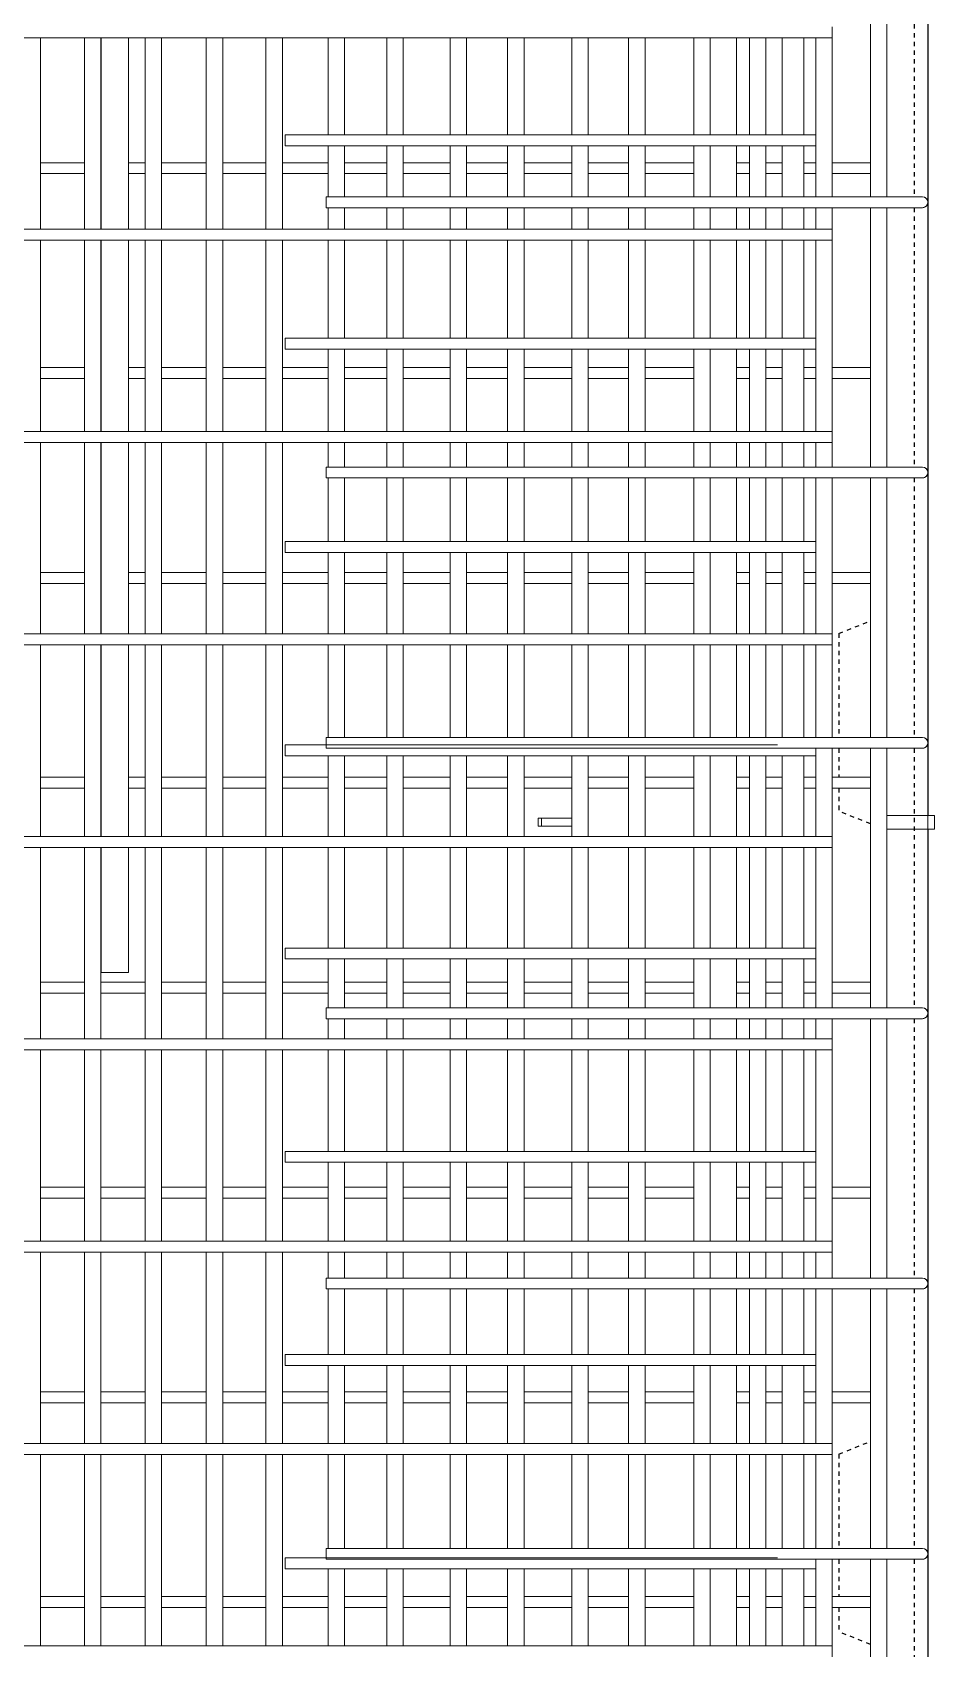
# Model space of a CAD drawing. Header units: millimetres. Extents: x -22025 to -1429, y -2879 to 29261.
# Drawn here: x -19590 to -18930, y 1601 to 2783 of the extents above; entities that cross this region are included whole.
import ezdxf

# ---------------------------------------------------------------- set-up
doc = ezdxf.new("R2010")
doc.units = ezdxf.units.MM
doc.linetypes.add('Dash', pattern=[6.36, 3.18, -3.18])
for name, color, linetype, lineweight in [('A-GENM', 13, 'Continuous', 18), ('A-WALL', 113, 'Continuous', 25), ('A-WALL-HDLN', 110, 'Dash', 25), ('S-RBAR', 171, 'Continuous', 18)]:
    doc.layers.add(name, color=color, linetype=linetype, lineweight=lineweight)

# ---------------------------------------------------------------- blocks, each defined once
blk = doc.blocks.new('RR spread anchor face based - RR-SA-1_4-160-2134593-Elevation Front Copy 1')
at = {"layer": 'A-GENM'}
for p, q in [((-19219.6, -447), (-19217.1, -447)), ((-19219.6, -453), (-19219.6, -447)), ((-19217.1, -447), (-19194.9, -447)), ((-19217.1, -453), (-19217.1, -447)), ((-19217.1, -453), (-19219.6, -453)), ((-19194.9, -453), (-19217.1, -453))]:
    blk.add_line(p, q, dxfattribs=at)
blk = doc.blocks.new('RR spread anchor face based - RR-SA-2_5-200-1726821-Elevation Front Copy 1')
at = {"layer": 'A-GENM'}
for p, q in [((-18964.6, 6760), (-18934.6, 6760)), ((-18934.6, 6750), (-18964.6, 6750)), ((-18934.6, 6760), (-18929.6, 6760)), ((-18934.6, 6750), (-18934.6, 6760)), ((-18929.6, 6750), (-18934.6, 6750)), ((-18929.6, 6750), (-18929.6, 6760))]:
    blk.add_line(p, q, dxfattribs=at)

msp = doc.modelspace()

# ---------------------------------------------------------------- linework, layer by layer
at = {"layer": 'A-WALL'}
for p, q in [((-18934.6, 4095), (-18934.6, 2210)), ((-18934.6, 2200), (-18934.6, -445))]:
    msp.add_line(p, q, dxfattribs=at)
at = {"layer": 'A-WALL-HDLN'}
for p, q in [((-18944.6, 2852), (-18944.6, 2662.3)), ((-18944.6, 2654.3), (-18944.6, 2464.7)), ((-18944.6, 2456.7), (-18944.6, 2267)), ((-18999.6, 2343), (-18976.6, 2352.2)), ((-18999.6, 2343), (-18999.6, 2267)), ((-18999.6, 2259), (-18999.6, 2237.8)), ((-18944.6, 2259), (-18944.6, 2069.3)), ((-18999.6, 2229.8), (-18999.6, 2213)), ((-18976.6, 2203.8), (-18999.6, 2213)), ((-18944.6, 2061.3), (-18944.6, 1871.7)), ((-18944.6, 1863.7), (-18944.6, 1674)), ((-18999.6, 1743), (-18976.6, 1752.2)), ((-18999.6, 1743), (-18999.6, 1674)), ((-18999.6, 1666), (-18999.6, 1638.7)), ((-18944.6, 1666), (-18944.6, 1476.3)), ((-18999.6, 1630.7), (-18999.6, 1613)), ((-18976.6, 1603.8), (-18999.6, 1613))]:
    msp.add_line(p, q, dxfattribs=at)
at = {"layer": 'S-RBAR'}
for p, q in [((-18976.6, 2662.3), (-18976.6, 2852)), ((-18964.6, 2662.3), (-18964.6, 2852)), ((-19004.6, 2778.5), (-20178.4, 2778.5)), ((-19583.6, 2638.6), (-19583.6, 2778.5)), ((-19551.5, 2638.6), (-19551.5, 2778.5)), ((-19539.5, 2638.6), (-19539.5, 2778.5)), ((-19539.2, 2778.5), (-19539.2, 2638.6)), ((-19519.2, 2778.5), (-19519.2, 2638.6)), ((-19507.1, 2638.6), (-19507.1, 2778.5)), ((-19495.1, 2638.6), (-19495.1, 2778.5)), ((-19462.3, 2638.6), (-19462.3, 2778.5)), ((-19450.3, 2638.6), (-19450.3, 2778.5)), ((-19418.7, 2638.6), (-19418.7, 2778.5)), ((-19406.7, 2638.6), (-19406.7, 2778.5)), ((-19373.2, 2707.5), (-19373.2, 2778.5)), ((-19361.2, 2707.5), (-19361.2, 2778.5)), ((-19330.3, 2707.5), (-19330.3, 2778.5)), ((-19318.3, 2707.5), (-19318.3, 2778.5)), ((-19284, 2707.5), (-19284, 2778.5)), ((-19272, 2707.5), (-19272, 2778.5)), ((-19241.9, 2707.5), (-19241.9, 2778.5)), ((-19229.9, 2707.5), (-19229.9, 2778.5)), ((-19194.9, 2707.5), (-19194.9, 2778.5)), ((-19182.9, 2707.5), (-19182.9, 2778.5)), ((-19153.4, 2707.5), (-19153.4, 2778.5)), ((-19141.4, 2707.5), (-19141.4, 2778.5)), ((-19105.7, 2707.5), (-19105.7, 2778.5)), ((-19093.7, 2707.5), (-19093.7, 2778.5)), ((-19074.6, 2707.5), (-19074.6, 2778.5)), ((-19065, 2707.5), (-19065, 2778.5)), ((-19053, 2707.5), (-19053, 2778.5)), ((-19041.2, 2707.5), (-19041.2, 2778.5)), ((-19025.2, 2707.5), (-19025.2, 2778.5)), ((-19016.6, 2662.3), (-19016.6, 2778.5)), ((-19004.6, 2786.5), (-19004.6, 2778.5)), ((-19004.6, 2662.3), (-19004.6, 2778.5)), ((-19404.6, 2707.5), (-19044.6, 2707.5)), ((-19404.6, 2699.5), (-19404.6, 2707.5)), ((-19016.4, 2707.5), (-19044.6, 2707.5)), ((-19404.6, 2699.5), (-19044.6, 2699.5)), ((-19373.2, 2662.3), (-19373.2, 2699.5)), ((-19361.2, 2662.3), (-19361.2, 2699.5)), ((-19330.3, 2662.3), (-19330.3, 2699.5)), ((-19318.3, 2662.3), (-19318.3, 2699.5)), ((-19284, 2662.3), (-19284, 2699.5)), ((-19272, 2662.3), (-19272, 2699.5)), ((-19241.9, 2662.3), (-19241.9, 2699.5)), ((-19229.9, 2662.3), (-19229.9, 2699.5)), ((-19194.9, 2662.3), (-19194.9, 2699.5)), ((-19182.9, 2662.3), (-19182.9, 2699.5)), ((-19153.4, 2662.3), (-19153.4, 2699.5)), ((-19141.4, 2662.3), (-19141.4, 2699.5)), ((-19105.7, 2662.3), (-19105.7, 2699.5)), ((-19093.7, 2662.3), (-19093.7, 2699.5)), ((-19074.6, 2662.3), (-19074.6, 2699.5)), ((-19065, 2662.3), (-19065, 2699.5)), ((-19053, 2662.3), (-19053, 2699.5)), ((-19016.4, 2699.5), (-19044.6, 2699.5)), ((-19041.2, 2662.3), (-19041.2, 2699.5)), ((-19025.2, 2662.3), (-19025.2, 2699.5)), ((-19551.5, 2687.2), (-19583.6, 2687.2)), ((-19507.1, 2687.2), (-19519.2, 2687.2)), ((-19462.3, 2687.2), (-19495.1, 2687.2)), ((-19418.7, 2687.2), (-19450.3, 2687.2)), ((-19373.2, 2687.2), (-19406.7, 2687.2)), ((-19330.3, 2687.2), (-19361.2, 2687.2)), ((-19284, 2687.2), (-19318.3, 2687.2)), ((-19241.9, 2687.2), (-19272, 2687.2)), ((-19194.9, 2687.2), (-19229.9, 2687.2)), ((-19153.4, 2687.2), (-19182.9, 2687.2)), ((-19105.7, 2687.2), (-19141.4, 2687.2)), ((-19065, 2687.2), (-19074.6, 2687.2)), ((-19041.2, 2687.2), (-19053, 2687.2)), ((-19016.6, 2687.2), (-19025.2, 2687.2)), ((-18976.6, 2687.2), (-19004.6, 2687.2)), ((-19551.5, 2679.2), (-19583.6, 2679.2)), ((-19507.1, 2679.2), (-19519.2, 2679.2)), ((-19462.3, 2679.2), (-19495.1, 2679.2)), ((-19418.7, 2679.2), (-19450.3, 2679.2)), ((-19373.2, 2679.2), (-19406.7, 2679.2)), ((-19330.3, 2679.2), (-19361.2, 2679.2)), ((-19284, 2679.2), (-19318.3, 2679.2)), ((-19241.9, 2679.2), (-19272, 2679.2)), ((-19194.9, 2679.2), (-19229.9, 2679.2)), ((-19153.4, 2679.2), (-19182.9, 2679.2)), ((-19105.7, 2679.2), (-19141.4, 2679.2)), ((-19065, 2679.2), (-19074.6, 2679.2)), ((-19041.2, 2679.2), (-19053, 2679.2)), ((-19016.6, 2679.2), (-19025.2, 2679.2)), ((-18976.6, 2679.2), (-19004.6, 2679.2)), ((-19374.6, 2662.3), (-18958.6, 2662.3)), ((-19374.6, 2654.3), (-19374.6, 2662.3)), ((-18938.6, 2662.3), (-18958.6, 2662.3)), ((-19374.6, 2654.3), (-18958.6, 2654.3)), ((-19373.2, 2638.6), (-19373.2, 2654.3)), ((-19361.2, 2638.6), (-19361.2, 2654.3)), ((-19330.3, 2638.6), (-19330.3, 2654.3)), ((-19318.3, 2638.6), (-19318.3, 2654.3)), ((-19284, 2638.6), (-19284, 2654.3)), ((-19272, 2638.6), (-19272, 2654.3)), ((-19241.9, 2638.6), (-19241.9, 2654.3)), ((-19229.9, 2638.6), (-19229.9, 2654.3)), ((-19194.9, 2638.6), (-19194.9, 2654.3)), ((-19182.9, 2638.6), (-19182.9, 2654.3)), ((-19153.4, 2638.6), (-19153.4, 2654.3)), ((-19141.4, 2638.6), (-19141.4, 2654.3)), ((-19105.7, 2638.6), (-19105.7, 2654.3)), ((-19093.7, 2638.6), (-19093.7, 2654.3)), ((-19074.6, 2638.6), (-19074.6, 2654.3)), ((-19065, 2638.6), (-19065, 2654.3)), ((-19053, 2638.6), (-19053, 2654.3)), ((-19041.2, 2638.6), (-19041.2, 2654.3)), ((-19025.2, 2638.6), (-19025.2, 2654.3)), ((-19016.6, 2638.6), (-19016.6, 2654.3)), ((-19004.6, 2638.6), (-19004.6, 2654.3)), ((-18976.6, 2464.7), (-18976.6, 2654.3)), ((-18964.6, 2464.7), (-18964.6, 2654.3)), ((-18938.6, 2654.3), (-18958.6, 2654.3)), ((-19004.6, 2638.6), (-20178.4, 2638.6)), ((-19004.6, 2638.6), (-19004.6, 2630.6)), ((-19004.6, 2630.6), (-20178.4, 2630.6)), ((-19583.6, 2490.6), (-19583.6, 2630.6)), ((-19551.5, 2490.6), (-19551.5, 2630.6)), ((-19539.5, 2490.6), (-19539.5, 2630.6)), ((-19539.2, 2630.6), (-19539.2, 2490.6)), ((-19519.2, 2630.6), (-19519.2, 2490.6)), ((-19507.1, 2490.6), (-19507.1, 2630.6)), ((-19495.1, 2490.6), (-19495.1, 2630.6)), ((-19462.3, 2490.6), (-19462.3, 2630.6)), ((-19450.3, 2490.6), (-19450.3, 2630.6)), ((-19418.7, 2490.6), (-19418.7, 2630.6)), ((-19406.7, 2490.6), (-19406.7, 2630.6)), ((-19373.2, 2558.9), (-19373.2, 2630.6)), ((-19361.2, 2558.9), (-19361.2, 2630.6)), ((-19330.3, 2558.9), (-19330.3, 2630.6)), ((-19318.3, 2558.9), (-19318.3, 2630.6)), ((-19284, 2558.9), (-19284, 2630.6)), ((-19272, 2558.9), (-19272, 2630.6)), ((-19241.9, 2558.9), (-19241.9, 2630.6)), ((-19229.9, 2558.9), (-19229.9, 2630.6)), ((-19194.9, 2558.9), (-19194.9, 2630.6)), ((-19182.9, 2558.9), (-19182.9, 2630.6)), ((-19153.4, 2558.9), (-19153.4, 2630.6)), ((-19141.4, 2558.9), (-19141.4, 2630.6)), ((-19105.7, 2558.9), (-19105.7, 2630.6)), ((-19093.7, 2558.9), (-19093.7, 2630.6)), ((-19074.6, 2558.9), (-19074.6, 2630.6)), ((-19065, 2558.9), (-19065, 2630.6)), ((-19053, 2558.9), (-19053, 2630.6)), ((-19041.2, 2558.9), (-19041.2, 2630.6)), ((-19025.2, 2558.9), (-19025.2, 2630.6)), ((-19016.6, 2490.6), (-19016.6, 2630.6)), ((-19004.6, 2490.6), (-19004.6, 2630.6)), ((-19404.6, 2558.9), (-19044.6, 2558.9)), ((-19404.6, 2550.9), (-19404.6, 2558.9)), ((-19016.4, 2558.9), (-19044.6, 2558.9)), ((-19404.6, 2550.9), (-19044.6, 2550.9)), ((-19373.2, 2490.6), (-19373.2, 2550.9)), ((-19361.2, 2490.6), (-19361.2, 2550.9)), ((-19330.3, 2490.6), (-19330.3, 2550.9)), ((-19318.3, 2490.6), (-19318.3, 2550.9)), ((-19284, 2490.6), (-19284, 2550.9)), ((-19272, 2490.6), (-19272, 2550.9)), ((-19241.9, 2490.6), (-19241.9, 2550.9)), ((-19229.9, 2490.6), (-19229.9, 2550.9)), ((-19194.9, 2490.6), (-19194.9, 2550.9)), ((-19182.9, 2490.6), (-19182.9, 2550.9)), ((-19153.4, 2490.6), (-19153.4, 2550.9)), ((-19141.4, 2490.6), (-19141.4, 2550.9)), ((-19105.7, 2490.6), (-19105.7, 2550.9)), ((-19093.7, 2490.6), (-19093.7, 2550.9)), ((-19074.6, 2490.6), (-19074.6, 2550.9)), ((-19065, 2490.6), (-19065, 2550.9)), ((-19053, 2490.6), (-19053, 2550.9)), ((-19016.4, 2550.9), (-19044.6, 2550.9)), ((-19041.2, 2490.6), (-19041.2, 2550.9)), ((-19025.2, 2490.6), (-19025.2, 2550.9)), ((-19551.5, 2537.4), (-19583.6, 2537.4)), ((-19551.5, 2529.4), (-19583.6, 2529.4)), ((-19507.1, 2537.4), (-19519.2, 2537.4)), ((-19507.1, 2529.4), (-19519.2, 2529.4)), ((-19462.3, 2537.4), (-19495.1, 2537.4)), ((-19462.3, 2529.4), (-19495.1, 2529.4)), ((-19418.7, 2537.4), (-19450.3, 2537.4)), ((-19418.7, 2529.4), (-19450.3, 2529.4)), ((-19373.2, 2537.4), (-19406.7, 2537.4)), ((-19373.2, 2529.4), (-19406.7, 2529.4)), ((-19330.3, 2537.4), (-19361.2, 2537.4)), ((-19330.3, 2529.4), (-19361.2, 2529.4)), ((-19284, 2537.4), (-19318.3, 2537.4)), ((-19284, 2529.4), (-19318.3, 2529.4)), ((-19241.9, 2537.4), (-19272, 2537.4)), ((-19241.9, 2529.4), (-19272, 2529.4)), ((-19194.9, 2537.4), (-19229.9, 2537.4)), ((-19194.9, 2529.4), (-19229.9, 2529.4)), ((-19153.4, 2537.4), (-19182.9, 2537.4)), ((-19153.4, 2529.4), (-19182.9, 2529.4)), ((-19105.7, 2537.4), (-19141.4, 2537.4)), ((-19105.7, 2529.4), (-19141.4, 2529.4)), ((-19065, 2537.4), (-19074.6, 2537.4)), ((-19065, 2529.4), (-19074.6, 2529.4)), ((-19041.2, 2537.4), (-19053, 2537.4)), ((-19041.2, 2529.4), (-19053, 2529.4)), ((-19016.6, 2537.4), (-19025.2, 2537.4)), ((-19016.6, 2529.4), (-19025.2, 2529.4)), ((-18976.6, 2537.4), (-19004.6, 2537.4)), ((-18976.6, 2529.4), (-19004.6, 2529.4)), ((-19004.6, 2490.6), (-20178.4, 2490.6)), ((-19004.6, 2482.6), (-20178.4, 2482.6)), ((-19583.6, 2342.6), (-19583.6, 2482.6)), ((-19551.5, 2342.6), (-19551.5, 2482.6)), ((-19539.5, 2342.6), (-19539.5, 2482.6)), ((-19539.2, 2482.6), (-19539.2, 2342.6)), ((-19519.2, 2482.6), (-19519.2, 2342.6)), ((-19507.1, 2342.6), (-19507.1, 2482.6)), ((-19495.1, 2342.6), (-19495.1, 2482.6)), ((-19462.3, 2342.6), (-19462.3, 2482.6)), ((-19450.3, 2342.6), (-19450.3, 2482.6)), ((-19418.7, 2342.6), (-19418.7, 2482.6)), ((-19406.7, 2342.6), (-19406.7, 2482.6)), ((-19373.2, 2464.7), (-19373.2, 2482.6)), ((-19361.2, 2464.7), (-19361.2, 2482.6)), ((-19330.3, 2464.7), (-19330.3, 2482.6)), ((-19318.3, 2464.7), (-19318.3, 2482.6)), ((-19284, 2464.7), (-19284, 2482.6)), ((-19272, 2464.7), (-19272, 2482.6)), ((-19241.9, 2464.7), (-19241.9, 2482.6)), ((-19229.9, 2464.7), (-19229.9, 2482.6)), ((-19194.9, 2464.7), (-19194.9, 2482.6)), ((-19182.9, 2464.7), (-19182.9, 2482.6)), ((-19153.4, 2464.7), (-19153.4, 2482.6)), ((-19141.4, 2464.7), (-19141.4, 2482.6)), ((-19105.7, 2464.7), (-19105.7, 2482.6)), ((-19093.7, 2464.7), (-19093.7, 2482.6)), ((-19074.6, 2464.7), (-19074.6, 2482.6)), ((-19065, 2464.7), (-19065, 2482.6)), ((-19053, 2464.7), (-19053, 2482.6)), ((-19041.2, 2464.7), (-19041.2, 2482.6)), ((-19025.2, 2464.7), (-19025.2, 2482.6)), ((-19016.6, 2464.7), (-19016.6, 2482.6)), ((-19004.6, 2490.6), (-19004.6, 2482.6)), ((-19004.6, 2464.7), (-19004.6, 2482.6)), ((-19374.6, 2464.7), (-18958.6, 2464.7)), ((-19374.6, 2456.7), (-19374.6, 2464.7)), ((-18938.6, 2464.7), (-18958.6, 2464.7)), ((-19374.6, 2456.7), (-18958.6, 2456.7)), ((-19373.2, 2410.3), (-19373.2, 2456.7)), ((-19361.2, 2410.3), (-19361.2, 2456.7)), ((-19330.3, 2410.3), (-19330.3, 2456.7)), ((-19318.3, 2410.3), (-19318.3, 2456.7)), ((-19284, 2410.3), (-19284, 2456.7)), ((-19272, 2410.3), (-19272, 2456.7)), ((-19241.9, 2410.3), (-19241.9, 2456.7)), ((-19229.9, 2410.3), (-19229.9, 2456.7)), ((-19194.9, 2410.3), (-19194.9, 2456.7)), ((-19182.9, 2410.3), (-19182.9, 2456.7)), ((-19153.4, 2410.3), (-19153.4, 2456.7)), ((-19141.4, 2410.3), (-19141.4, 2456.7)), ((-19105.7, 2410.3), (-19105.7, 2456.7)), ((-19093.7, 2410.3), (-19093.7, 2456.7)), ((-19074.6, 2410.3), (-19074.6, 2456.7)), ((-19065, 2410.3), (-19065, 2456.7)), ((-19053, 2410.3), (-19053, 2456.7)), ((-19041.2, 2410.3), (-19041.2, 2456.7)), ((-19025.2, 2410.3), (-19025.2, 2456.7)), ((-19016.6, 2342.6), (-19016.6, 2456.7)), ((-19004.6, 2342.6), (-19004.6, 2456.7)), ((-18976.6, 2267), (-18976.6, 2456.7)), ((-18964.6, 2267), (-18964.6, 2456.7)), ((-18938.6, 2456.7), (-18958.6, 2456.7)), ((-19404.6, 2410.3), (-19044.6, 2410.3)), ((-19404.6, 2402.3), (-19404.6, 2410.3)), ((-19404.6, 2402.3), (-19044.6, 2402.3)), ((-19373.2, 2342.6), (-19373.2, 2402.3)), ((-19361.2, 2342.6), (-19361.2, 2402.3)), ((-19330.3, 2342.6), (-19330.3, 2402.3)), ((-19318.3, 2342.6), (-19318.3, 2402.3)), ((-19284, 2342.6), (-19284, 2402.3)), ((-19272, 2342.6), (-19272, 2402.3)), ((-19241.9, 2342.6), (-19241.9, 2402.3)), ((-19229.9, 2342.6), (-19229.9, 2402.3)), ((-19194.9, 2342.6), (-19194.9, 2402.3)), ((-19182.9, 2342.6), (-19182.9, 2402.3)), ((-19153.4, 2342.6), (-19153.4, 2402.3)), ((-19141.4, 2342.6), (-19141.4, 2402.3)), ((-19105.7, 2342.6), (-19105.7, 2402.3)), ((-19093.7, 2342.6), (-19093.7, 2402.3)), ((-19074.6, 2342.6), (-19074.6, 2402.3)), ((-19065, 2342.6), (-19065, 2402.3)), ((-19053, 2342.6), (-19053, 2402.3)), ((-19016.4, 2410.3), (-19044.6, 2410.3)), ((-19016.4, 2402.3), (-19044.6, 2402.3)), ((-19041.2, 2342.6), (-19041.2, 2402.3)), ((-19025.2, 2342.6), (-19025.2, 2402.3)), ((-19551.5, 2387.6), (-19583.6, 2387.6)), ((-19507.1, 2387.6), (-19519.2, 2387.6)), ((-19462.3, 2387.6), (-19495.1, 2387.6)), ((-19418.7, 2387.6), (-19450.3, 2387.6)), ((-19373.2, 2387.6), (-19406.7, 2387.6)), ((-19330.3, 2387.6), (-19361.2, 2387.6)), ((-19284, 2387.6), (-19318.3, 2387.6)), ((-19241.9, 2387.6), (-19272, 2387.6)), ((-19194.9, 2387.6), (-19229.9, 2387.6)), ((-19153.4, 2387.6), (-19182.9, 2387.6)), ((-19105.7, 2387.6), (-19141.4, 2387.6)), ((-19065, 2387.6), (-19074.6, 2387.6)), ((-19041.2, 2387.6), (-19053, 2387.6)), ((-19016.6, 2387.6), (-19025.2, 2387.6)), ((-18976.6, 2387.6), (-19004.6, 2387.6)), ((-19551.5, 2379.6), (-19583.6, 2379.6)), ((-19507.1, 2379.6), (-19519.2, 2379.6)), ((-19462.3, 2379.6), (-19495.1, 2379.6)), ((-19418.7, 2379.6), (-19450.3, 2379.6)), ((-19373.2, 2379.6), (-19406.7, 2379.6)), ((-19330.3, 2379.6), (-19361.2, 2379.6)), ((-19284, 2379.6), (-19318.3, 2379.6)), ((-19241.9, 2379.6), (-19272, 2379.6)), ((-19194.9, 2379.6), (-19229.9, 2379.6)), ((-19153.4, 2379.6), (-19182.9, 2379.6)), ((-19105.7, 2379.6), (-19141.4, 2379.6)), ((-19065, 2379.6), (-19074.6, 2379.6)), ((-19041.2, 2379.6), (-19053, 2379.6)), ((-19016.6, 2379.6), (-19025.2, 2379.6)), ((-18976.6, 2379.6), (-19004.6, 2379.6)), ((-19004.6, 2342.6), (-20178.4, 2342.6)), ((-19004.6, 2342.6), (-19004.6, 2334.6)), ((-19004.6, 2334.6), (-20178.4, 2334.6)), ((-19583.6, 2194.6), (-19583.6, 2334.6)), ((-19551.5, 2194.6), (-19551.5, 2334.6)), ((-19539.5, 2194.6), (-19539.5, 2334.6)), ((-19539.2, 2334.6), (-19539.2, 2194.6)), ((-19519.2, 2334.6), (-19519.2, 2194.6)), ((-19507.1, 2194.6), (-19507.1, 2334.6)), ((-19495.1, 2194.6), (-19495.1, 2334.6)), ((-19462.3, 2194.6), (-19462.3, 2334.6)), ((-19450.3, 2194.6), (-19450.3, 2334.6)), ((-19418.7, 2194.6), (-19418.7, 2334.6)), ((-19406.7, 2194.6), (-19406.7, 2334.6)), ((-19373.2, 2267), (-19373.2, 2334.6)), ((-19361.2, 2267), (-19361.2, 2334.6)), ((-19330.3, 2267), (-19330.3, 2334.6)), ((-19318.3, 2267), (-19318.3, 2334.6)), ((-19284, 2267), (-19284, 2334.6)), ((-19272, 2267), (-19272, 2334.6)), ((-19241.9, 2267), (-19241.9, 2334.6)), ((-19229.9, 2267), (-19229.9, 2334.6)), ((-19194.9, 2267), (-19194.9, 2334.6)), ((-19182.9, 2267), (-19182.9, 2334.6)), ((-19153.4, 2267), (-19153.4, 2334.6)), ((-19141.4, 2267), (-19141.4, 2334.6)), ((-19105.7, 2267), (-19105.7, 2334.6)), ((-19093.7, 2267), (-19093.7, 2334.6)), ((-19074.6, 2267), (-19074.6, 2334.6)), ((-19065, 2267), (-19065, 2334.6)), ((-19053, 2267), (-19053, 2334.6)), ((-19041.2, 2267), (-19041.2, 2334.6)), ((-19025.2, 2267), (-19025.2, 2334.6)), ((-19016.6, 2267), (-19016.6, 2334.6)), ((-19004.6, 2267), (-19004.6, 2334.6)), ((-19404.6, 2261.6), (-19044.6, 2261.6)), ((-19404.6, 2253.6), (-19404.6, 2261.6)), ((-19374.6, 2267), (-18958.6, 2267)), ((-19374.6, 2259), (-19374.6, 2267)), ((-19374.6, 2259), (-18958.6, 2259)), ((-19016.6, 2194.6), (-19016.6, 2259)), ((-19004.6, 2194.6), (-19004.6, 2259)), ((-18976.6, 2069.3), (-18976.6, 2259)), ((-18964.6, 2069.3), (-18964.6, 2259)), ((-18938.6, 2267), (-18958.6, 2267)), ((-18938.6, 2259), (-18958.6, 2259)), ((-19404.6, 2253.6), (-19044.6, 2253.6)), ((-19373.2, 2194.6), (-19373.2, 2253.6)), ((-19361.2, 2194.6), (-19361.2, 2253.6)), ((-19330.3, 2194.6), (-19330.3, 2253.6)), ((-19318.3, 2194.6), (-19318.3, 2253.6)), ((-19284, 2194.6), (-19284, 2253.6)), ((-19272, 2194.6), (-19272, 2253.6)), ((-19241.9, 2194.6), (-19241.9, 2253.6)), ((-19229.9, 2194.6), (-19229.9, 2253.6)), ((-19194.9, 2194.6), (-19194.9, 2253.6)), ((-19182.9, 2194.6), (-19182.9, 2253.6)), ((-19153.4, 2194.6), (-19153.4, 2253.6)), ((-19141.4, 2194.6), (-19141.4, 2253.6)), ((-19105.7, 2194.6), (-19105.7, 2253.6)), ((-19093.7, 2194.6), (-19093.7, 2253.6)), ((-19074.6, 2194.6), (-19074.6, 2253.6)), ((-19065, 2194.6), (-19065, 2253.6)), ((-19053, 2194.6), (-19053, 2253.6)), ((-19016.4, 2253.6), (-19044.6, 2253.6)), ((-19041.2, 2194.6), (-19041.2, 2253.6)), ((-19025.2, 2194.6), (-19025.2, 2253.6)), ((-19551.5, 2237.8), (-19583.6, 2237.8)), ((-19507.1, 2237.8), (-19519.2, 2237.8)), ((-19462.3, 2237.8), (-19495.1, 2237.8)), ((-19418.7, 2237.8), (-19450.3, 2237.8)), ((-19373.2, 2237.8), (-19406.7, 2237.8)), ((-19330.3, 2237.8), (-19361.2, 2237.8)), ((-19284, 2237.8), (-19318.3, 2237.8)), ((-19241.9, 2237.8), (-19272, 2237.8)), ((-19194.9, 2237.8), (-19229.9, 2237.8)), ((-19153.4, 2237.8), (-19182.9, 2237.8)), ((-19105.7, 2237.8), (-19141.4, 2237.8)), ((-19065, 2237.8), (-19074.6, 2237.8)), ((-19041.2, 2237.8), (-19053, 2237.8)), ((-19016.6, 2237.8), (-19025.2, 2237.8)), ((-18976.6, 2237.8), (-19004.6, 2237.8)), ((-19551.5, 2229.8), (-19583.6, 2229.8)), ((-19507.1, 2229.8), (-19519.2, 2229.8)), ((-19462.3, 2229.8), (-19495.1, 2229.8)), ((-19418.7, 2229.8), (-19450.3, 2229.8)), ((-19373.2, 2229.8), (-19406.7, 2229.8)), ((-19330.3, 2229.8), (-19361.2, 2229.8)), ((-19284, 2229.8), (-19318.3, 2229.8)), ((-19241.9, 2229.8), (-19272, 2229.8)), ((-19194.9, 2229.8), (-19229.9, 2229.8)), ((-19153.4, 2229.8), (-19182.9, 2229.8)), ((-19105.7, 2229.8), (-19141.4, 2229.8)), ((-19065, 2229.8), (-19074.6, 2229.8)), ((-19041.2, 2229.8), (-19053, 2229.8)), ((-19016.6, 2229.8), (-19025.2, 2229.8)), ((-18976.6, 2229.8), (-19004.6, 2229.8)), ((-19004.6, 2194.6), (-20178.4, 2194.6)), ((-19004.6, 2186.6), (-20178.4, 2186.6)), ((-19583.6, 2046.6), (-19583.6, 2186.6)), ((-19551.5, 2046.6), (-19551.5, 2186.6)), ((-19539.5, 2046.6), (-19539.5, 2186.6)), ((-19539.2, 2186.6), (-19539.2, 2095)), ((-19519.2, 2186.6), (-19519.2, 2095)), ((-19507.1, 2046.6), (-19507.1, 2186.6)), ((-19495.1, 2046.6), (-19495.1, 2186.6)), ((-19462.3, 2046.6), (-19462.3, 2186.6)), ((-19450.3, 2046.6), (-19450.3, 2186.6)), ((-19418.7, 2046.6), (-19418.7, 2186.6)), ((-19406.7, 2046.6), (-19406.7, 2186.6)), ((-19373.2, 2113), (-19373.2, 2186.6)), ((-19361.2, 2113), (-19361.2, 2186.6)), ((-19330.3, 2113), (-19330.3, 2186.6)), ((-19318.3, 2113), (-19318.3, 2186.6)), ((-19284, 2113), (-19284, 2186.6)), ((-19272, 2113), (-19272, 2186.6)), ((-19241.9, 2113), (-19241.9, 2186.6)), ((-19229.9, 2113), (-19229.9, 2186.6)), ((-19194.9, 2113), (-19194.9, 2186.6)), ((-19182.9, 2113), (-19182.9, 2186.6)), ((-19153.4, 2113), (-19153.4, 2186.6)), ((-19141.4, 2113), (-19141.4, 2186.6)), ((-19105.7, 2113), (-19105.7, 2186.6)), ((-19093.7, 2113), (-19093.7, 2186.6)), ((-19074.6, 2113), (-19074.6, 2186.6)), ((-19065, 2113), (-19065, 2186.6)), ((-19053, 2113), (-19053, 2186.6)), ((-19041.2, 2113), (-19041.2, 2186.6)), ((-19025.2, 2113), (-19025.2, 2186.6)), ((-19016.6, 2069.3), (-19016.6, 2186.6)), ((-19004.6, 2194.6), (-19004.6, 2186.6)), ((-19004.6, 2069.3), (-19004.6, 2186.6)), ((-19404.6, 2113), (-19044.6, 2113)), ((-19404.6, 2105), (-19404.6, 2113)), ((-19404.6, 2105), (-19044.6, 2105)), ((-19373.2, 2069.3), (-19373.2, 2105)), ((-19361.2, 2069.3), (-19361.2, 2105)), ((-19330.3, 2069.3), (-19330.3, 2105)), ((-19318.3, 2069.3), (-19318.3, 2105)), ((-19284, 2069.3), (-19284, 2105)), ((-19272, 2069.3), (-19272, 2105)), ((-19241.9, 2069.3), (-19241.9, 2105)), ((-19229.9, 2069.3), (-19229.9, 2105)), ((-19194.9, 2069.3), (-19194.9, 2105)), ((-19182.9, 2069.3), (-19182.9, 2105)), ((-19153.4, 2069.3), (-19153.4, 2105)), ((-19141.4, 2069.3), (-19141.4, 2105)), ((-19105.7, 2069.3), (-19105.7, 2105)), ((-19093.7, 2069.3), (-19093.7, 2105)), ((-19074.6, 2069.3), (-19074.6, 2105)), ((-19065, 2069.3), (-19065, 2105)), ((-19053, 2069.3), (-19053, 2105)), ((-19016.4, 2113), (-19044.6, 2113)), ((-19016.4, 2105), (-19044.6, 2105)), ((-19041.2, 2069.3), (-19041.2, 2105)), ((-19025.2, 2069.3), (-19025.2, 2105)), ((-19539.2, 2095), (-19519.2, 2095)), ((-19551.5, 2088), (-19583.6, 2088)), ((-19507.1, 2088), (-19539.5, 2088)), ((-19462.3, 2088), (-19495.1, 2088)), ((-19418.7, 2088), (-19450.3, 2088)), ((-19373.2, 2088), (-19406.7, 2088)), ((-19330.3, 2088), (-19361.2, 2088)), ((-19284, 2088), (-19318.3, 2088)), ((-19241.9, 2088), (-19272, 2088)), ((-19194.9, 2088), (-19229.9, 2088)), ((-19153.4, 2088), (-19182.9, 2088)), ((-19105.7, 2088), (-19141.4, 2088)), ((-19065, 2088), (-19074.6, 2088)), ((-19041.2, 2088), (-19053, 2088)), ((-19016.6, 2088), (-19025.2, 2088)), ((-18976.6, 2088), (-19004.6, 2088)), ((-19551.5, 2080), (-19583.6, 2080)), ((-19507.1, 2080), (-19539.5, 2080)), ((-19462.3, 2080), (-19495.1, 2080)), ((-19418.7, 2080), (-19450.3, 2080)), ((-19373.2, 2080), (-19406.7, 2080)), ((-19374.6, 2069.3), (-18958.6, 2069.3)), ((-19374.6, 2061.3), (-19374.6, 2069.3)), ((-19330.3, 2080), (-19361.2, 2080)), ((-19284, 2080), (-19318.3, 2080)), ((-19241.9, 2080), (-19272, 2080)), ((-19194.9, 2080), (-19229.9, 2080)), ((-19153.4, 2080), (-19182.9, 2080)), ((-19105.7, 2080), (-19141.4, 2080)), ((-19065, 2080), (-19074.6, 2080)), ((-19041.2, 2080), (-19053, 2080)), ((-19016.6, 2080), (-19025.2, 2080)), ((-18976.6, 2080), (-19004.6, 2080)), ((-18938.6, 2069.3), (-18958.6, 2069.3)), ((-19374.6, 2061.3), (-18958.6, 2061.3)), ((-19373.2, 2046.6), (-19373.2, 2061.3)), ((-19361.2, 2046.6), (-19361.2, 2061.3)), ((-19330.3, 2046.6), (-19330.3, 2061.3)), ((-19318.3, 2046.6), (-19318.3, 2061.3)), ((-19284, 2046.6), (-19284, 2061.3)), ((-19272, 2046.6), (-19272, 2061.3)), ((-19241.9, 2046.6), (-19241.9, 2061.3)), ((-19229.9, 2046.6), (-19229.9, 2061.3)), ((-19194.9, 2046.6), (-19194.9, 2061.3)), ((-19182.9, 2046.6), (-19182.9, 2061.3)), ((-19153.4, 2046.6), (-19153.4, 2061.3)), ((-19141.4, 2046.6), (-19141.4, 2061.3)), ((-19105.7, 2046.6), (-19105.7, 2061.3)), ((-19093.7, 2046.6), (-19093.7, 2061.3)), ((-19074.6, 2046.6), (-19074.6, 2061.3)), ((-19065, 2046.6), (-19065, 2061.3)), ((-19053, 2046.6), (-19053, 2061.3)), ((-19041.2, 2046.6), (-19041.2, 2061.3)), ((-19025.2, 2046.6), (-19025.2, 2061.3)), ((-19016.6, 2046.6), (-19016.6, 2061.3)), ((-19004.6, 2046.6), (-19004.6, 2061.3)), ((-18976.6, 1871.7), (-18976.6, 2061.3)), ((-18964.6, 1871.7), (-18964.6, 2061.3)), ((-18938.6, 2061.3), (-18958.6, 2061.3)), ((-19004.6, 2046.6), (-20178.4, 2046.6)), ((-19004.6, 2046.6), (-19004.6, 2038.6)), ((-19004.6, 2038.6), (-20178.4, 2038.6)), ((-19583.6, 1898.6), (-19583.6, 2038.6)), ((-19551.5, 1898.6), (-19551.5, 2038.6)), ((-19539.5, 1898.6), (-19539.5, 2038.6)), ((-19507.1, 1898.6), (-19507.1, 2038.6)), ((-19495.1, 1898.6), (-19495.1, 2038.6)), ((-19462.3, 1898.6), (-19462.3, 2038.6)), ((-19450.3, 1898.6), (-19450.3, 2038.6)), ((-19418.7, 1898.6), (-19418.7, 2038.6)), ((-19406.7, 1898.6), (-19406.7, 2038.6)), ((-19373.2, 1964.3), (-19373.2, 2038.6)), ((-19361.2, 1964.3), (-19361.2, 2038.6)), ((-19330.3, 1964.3), (-19330.3, 2038.6)), ((-19318.3, 1964.3), (-19318.3, 2038.6)), ((-19284, 1964.3), (-19284, 2038.6)), ((-19272, 1964.3), (-19272, 2038.6)), ((-19241.9, 1964.3), (-19241.9, 2038.6)), ((-19229.9, 1964.3), (-19229.9, 2038.6)), ((-19194.9, 1964.3), (-19194.9, 2038.6)), ((-19182.9, 1964.3), (-19182.9, 2038.6)), ((-19153.4, 1964.3), (-19153.4, 2038.6)), ((-19141.4, 1964.3), (-19141.4, 2038.6)), ((-19105.7, 1964.3), (-19105.7, 2038.6)), ((-19093.7, 1964.3), (-19093.7, 2038.6)), ((-19074.6, 1964.3), (-19074.6, 2038.6)), ((-19065, 1964.3), (-19065, 2038.6)), ((-19053, 1964.3), (-19053, 2038.6)), ((-19041.2, 1964.3), (-19041.2, 2038.6)), ((-19025.2, 1964.3), (-19025.2, 2038.6)), ((-19016.6, 1898.6), (-19016.6, 2038.6)), ((-19004.6, 1898.6), (-19004.6, 2038.6)), ((-19404.6, 1964.3), (-19044.6, 1964.3)), ((-19404.6, 1956.3), (-19404.6, 1964.3)), ((-19016.4, 1964.3), (-19044.6, 1964.3)), ((-19404.6, 1956.3), (-19044.6, 1956.3)), ((-19373.2, 1898.6), (-19373.2, 1956.3)), ((-19361.2, 1898.6), (-19361.2, 1956.3)), ((-19330.3, 1898.6), (-19330.3, 1956.3)), ((-19318.3, 1898.6), (-19318.3, 1956.3)), ((-19284, 1898.6), (-19284, 1956.3)), ((-19272, 1898.6), (-19272, 1956.3)), ((-19241.9, 1898.6), (-19241.9, 1956.3)), ((-19229.9, 1898.6), (-19229.9, 1956.3)), ((-19194.9, 1898.6), (-19194.9, 1956.3)), ((-19182.9, 1898.6), (-19182.9, 1956.3)), ((-19153.4, 1898.6), (-19153.4, 1956.3)), ((-19141.4, 1898.6), (-19141.4, 1956.3)), ((-19105.7, 1898.6), (-19105.7, 1956.3)), ((-19093.7, 1898.6), (-19093.7, 1956.3)), ((-19074.6, 1898.6), (-19074.6, 1956.3)), ((-19065, 1898.6), (-19065, 1956.3)), ((-19053, 1898.6), (-19053, 1956.3)), ((-19016.4, 1956.3), (-19044.6, 1956.3)), ((-19041.2, 1898.6), (-19041.2, 1956.3)), ((-19025.2, 1898.6), (-19025.2, 1956.3)), ((-19551.5, 1938.2), (-19583.6, 1938.2)), ((-19551.5, 1930.2), (-19583.6, 1930.2)), ((-19507.1, 1938.2), (-19539.5, 1938.2)), ((-19507.1, 1930.2), (-19539.5, 1930.2)), ((-19462.3, 1938.2), (-19495.1, 1938.2)), ((-19462.3, 1930.2), (-19495.1, 1930.2)), ((-19418.7, 1938.2), (-19450.3, 1938.2)), ((-19418.7, 1930.2), (-19450.3, 1930.2)), ((-19373.2, 1938.2), (-19406.7, 1938.2)), ((-19373.2, 1930.2), (-19406.7, 1930.2)), ((-19330.3, 1938.2), (-19361.2, 1938.2)), ((-19330.3, 1930.2), (-19361.2, 1930.2)), ((-19284, 1938.2), (-19318.3, 1938.2)), ((-19284, 1930.2), (-19318.3, 1930.2)), ((-19241.9, 1938.2), (-19272, 1938.2)), ((-19241.9, 1930.2), (-19272, 1930.2)), ((-19194.9, 1938.2), (-19229.9, 1938.2)), ((-19194.9, 1930.2), (-19229.9, 1930.2)), ((-19153.4, 1938.2), (-19182.9, 1938.2)), ((-19153.4, 1930.2), (-19182.9, 1930.2)), ((-19105.7, 1938.2), (-19141.4, 1938.2)), ((-19105.7, 1930.2), (-19141.4, 1930.2)), ((-19065, 1938.2), (-19074.6, 1938.2)), ((-19065, 1930.2), (-19074.6, 1930.2)), ((-19041.2, 1938.2), (-19053, 1938.2)), ((-19041.2, 1930.2), (-19053, 1930.2)), ((-19016.6, 1938.2), (-19025.2, 1938.2)), ((-19016.6, 1930.2), (-19025.2, 1930.2)), ((-18976.6, 1938.2), (-19004.6, 1938.2)), ((-18976.6, 1930.2), (-19004.6, 1930.2)), ((-19004.6, 1898.6), (-20178.4, 1898.6)), ((-19004.6, 1898.6), (-19004.6, 1890.6)), ((-19004.6, 1890.6), (-20178.4, 1890.6)), ((-19583.6, 1750.7), (-19583.6, 1890.6)), ((-19551.5, 1750.7), (-19551.5, 1890.6)), ((-19539.5, 1750.7), (-19539.5, 1890.6)), ((-19507.1, 1750.7), (-19507.1, 1890.6)), ((-19495.1, 1750.7), (-19495.1, 1890.6)), ((-19462.3, 1750.7), (-19462.3, 1890.6)), ((-19450.3, 1750.7), (-19450.3, 1890.6)), ((-19418.7, 1750.7), (-19418.7, 1890.6)), ((-19406.7, 1750.7), (-19406.7, 1890.6)), ((-19373.2, 1871.7), (-19373.2, 1890.6)), ((-19361.2, 1871.7), (-19361.2, 1890.6)), ((-19330.3, 1871.7), (-19330.3, 1890.6)), ((-19318.3, 1871.7), (-19318.3, 1890.6)), ((-19284, 1871.7), (-19284, 1890.6)), ((-19272, 1871.7), (-19272, 1890.6)), ((-19241.9, 1871.7), (-19241.9, 1890.6)), ((-19229.9, 1871.7), (-19229.9, 1890.6)), ((-19194.9, 1871.7), (-19194.9, 1890.6)), ((-19182.9, 1871.7), (-19182.9, 1890.6)), ((-19153.4, 1871.7), (-19153.4, 1890.6)), ((-19141.4, 1871.7), (-19141.4, 1890.6)), ((-19105.7, 1871.7), (-19105.7, 1890.6)), ((-19093.7, 1871.7), (-19093.7, 1890.6)), ((-19074.6, 1871.7), (-19074.6, 1890.6)), ((-19065, 1871.7), (-19065, 1890.6)), ((-19053, 1871.7), (-19053, 1890.6)), ((-19041.2, 1871.7), (-19041.2, 1890.6)), ((-19025.2, 1871.7), (-19025.2, 1890.6)), ((-19016.6, 1871.7), (-19016.6, 1890.6)), ((-19004.6, 1871.7), (-19004.6, 1890.6)), ((-19374.6, 1871.7), (-18958.6, 1871.7)), ((-19374.6, 1863.7), (-19374.6, 1871.7)), ((-18938.6, 1871.7), (-18958.6, 1871.7)), ((-19374.6, 1863.7), (-18958.6, 1863.7)), ((-19373.2, 1815.7), (-19373.2, 1863.7)), ((-19361.2, 1815.7), (-19361.2, 1863.7)), ((-19330.3, 1815.7), (-19330.3, 1863.7)), ((-19318.3, 1815.7), (-19318.3, 1863.7)), ((-19284, 1815.7), (-19284, 1863.7)), ((-19272, 1815.7), (-19272, 1863.7)), ((-19241.9, 1815.7), (-19241.9, 1863.7)), ((-19229.9, 1815.7), (-19229.9, 1863.7)), ((-19194.9, 1815.7), (-19194.9, 1863.7)), ((-19182.9, 1815.7), (-19182.9, 1863.7)), ((-19153.4, 1815.7), (-19153.4, 1863.7)), ((-19141.4, 1815.7), (-19141.4, 1863.7)), ((-19105.7, 1815.7), (-19105.7, 1863.7)), ((-19093.7, 1815.7), (-19093.7, 1863.7)), ((-19074.6, 1815.7), (-19074.6, 1863.7)), ((-19065, 1815.7), (-19065, 1863.7)), ((-19053, 1815.7), (-19053, 1863.7)), ((-19041.2, 1815.7), (-19041.2, 1863.7)), ((-19025.2, 1815.7), (-19025.2, 1863.7)), ((-19016.6, 1750.7), (-19016.6, 1863.7)), ((-19004.6, 1750.7), (-19004.6, 1863.7)), ((-18976.6, 1674), (-18976.6, 1863.7)), ((-18964.6, 1674), (-18964.6, 1863.7)), ((-18938.6, 1863.7), (-18958.6, 1863.7)), ((-19404.6, 1815.7), (-19044.6, 1815.7)), ((-19404.6, 1807.7), (-19404.6, 1815.7)), ((-19016.4, 1815.7), (-19044.6, 1815.7)), ((-19404.6, 1807.7), (-19044.6, 1807.7)), ((-19373.2, 1750.7), (-19373.2, 1807.7)), ((-19361.2, 1750.7), (-19361.2, 1807.7)), ((-19330.3, 1750.7), (-19330.3, 1807.7)), ((-19318.3, 1750.7), (-19318.3, 1807.7)), ((-19284, 1750.7), (-19284, 1807.7)), ((-19272, 1750.7), (-19272, 1807.7)), ((-19241.9, 1750.7), (-19241.9, 1807.7)), ((-19229.9, 1750.7), (-19229.9, 1807.7)), ((-19194.9, 1750.7), (-19194.9, 1807.7)), ((-19182.9, 1750.7), (-19182.9, 1807.7)), ((-19153.4, 1750.7), (-19153.4, 1807.7)), ((-19141.4, 1750.7), (-19141.4, 1807.7)), ((-19105.7, 1750.7), (-19105.7, 1807.7)), ((-19093.7, 1750.7), (-19093.7, 1807.7)), ((-19074.6, 1750.7), (-19074.6, 1807.7)), ((-19065, 1750.7), (-19065, 1807.7)), ((-19053, 1750.7), (-19053, 1807.7)), ((-19016.4, 1807.7), (-19044.6, 1807.7)), ((-19041.2, 1750.7), (-19041.2, 1807.7)), ((-19025.2, 1750.7), (-19025.2, 1807.7)), ((-19551.5, 1788.5), (-19583.6, 1788.5)), ((-19507.1, 1788.5), (-19539.5, 1788.5)), ((-19462.3, 1788.5), (-19495.1, 1788.5)), ((-19418.7, 1788.5), (-19450.3, 1788.5)), ((-19373.2, 1788.5), (-19406.7, 1788.5)), ((-19330.3, 1788.5), (-19361.2, 1788.5)), ((-19284, 1788.5), (-19318.3, 1788.5)), ((-19241.9, 1788.5), (-19272, 1788.5)), ((-19194.9, 1788.5), (-19229.9, 1788.5)), ((-19153.4, 1788.5), (-19182.9, 1788.5)), ((-19105.7, 1788.5), (-19141.4, 1788.5)), ((-19065, 1788.5), (-19074.6, 1788.5)), ((-19041.2, 1788.5), (-19053, 1788.5)), ((-19016.6, 1788.5), (-19025.2, 1788.5)), ((-18976.6, 1788.5), (-19004.6, 1788.5)), ((-19551.5, 1780.5), (-19583.6, 1780.5)), ((-19507.1, 1780.5), (-19539.5, 1780.5)), ((-19462.3, 1780.5), (-19495.1, 1780.5)), ((-19418.7, 1780.5), (-19450.3, 1780.5)), ((-19373.2, 1780.5), (-19406.7, 1780.5)), ((-19330.3, 1780.5), (-19361.2, 1780.5)), ((-19284, 1780.5), (-19318.3, 1780.5)), ((-19241.9, 1780.5), (-19272, 1780.5)), ((-19194.9, 1780.5), (-19229.9, 1780.5)), ((-19153.4, 1780.5), (-19182.9, 1780.5)), ((-19105.7, 1780.5), (-19141.4, 1780.5)), ((-19065, 1780.5), (-19074.6, 1780.5)), ((-19041.2, 1780.5), (-19053, 1780.5)), ((-19016.6, 1780.5), (-19025.2, 1780.5)), ((-18976.6, 1780.5), (-19004.6, 1780.5)), ((-19004.6, 1750.7), (-20178.4, 1750.7)), ((-19004.6, 1750.7), (-19004.6, 1742.7)), ((-19004.6, 1742.7), (-20178.4, 1742.7)), ((-19583.6, 1602.7), (-19583.6, 1742.7)), ((-19551.5, 1602.7), (-19551.5, 1742.7)), ((-19539.5, 1602.7), (-19539.5, 1742.7)), ((-19507.1, 1602.7), (-19507.1, 1742.7)), ((-19495.1, 1602.7), (-19495.1, 1742.7)), ((-19462.3, 1602.7), (-19462.3, 1742.7)), ((-19450.3, 1602.7), (-19450.3, 1742.7)), ((-19418.7, 1602.7), (-19418.7, 1742.7)), ((-19406.7, 1602.7), (-19406.7, 1742.7)), ((-19373.2, 1674), (-19373.2, 1742.7)), ((-19361.2, 1674), (-19361.2, 1742.7)), ((-19330.3, 1674), (-19330.3, 1742.7)), ((-19318.3, 1674), (-19318.3, 1742.7)), ((-19284, 1674), (-19284, 1742.7)), ((-19272, 1674), (-19272, 1742.7)), ((-19241.9, 1674), (-19241.9, 1742.7)), ((-19229.9, 1674), (-19229.9, 1742.7)), ((-19194.9, 1674), (-19194.9, 1742.7)), ((-19182.9, 1674), (-19182.9, 1742.7)), ((-19153.4, 1674), (-19153.4, 1742.7)), ((-19141.4, 1674), (-19141.4, 1742.7)), ((-19105.7, 1674), (-19105.7, 1742.7)), ((-19093.7, 1674), (-19093.7, 1742.7)), ((-19074.6, 1674), (-19074.6, 1742.7)), ((-19065, 1674), (-19065, 1742.7)), ((-19053, 1674), (-19053, 1742.7)), ((-19041.2, 1674), (-19041.2, 1742.7)), ((-19025.2, 1674), (-19025.2, 1742.7)), ((-19016.6, 1674), (-19016.6, 1742.7)), ((-19004.6, 1674), (-19004.6, 1742.7)), ((-19404.6, 1667.1), (-19044.6, 1667.1)), ((-19404.6, 1659.1), (-19404.6, 1667.1)), ((-19374.6, 1674), (-18958.6, 1674)), ((-19374.6, 1666), (-19374.6, 1674)), ((-18938.6, 1674), (-18958.6, 1674)), ((-19404.6, 1659.1), (-19044.6, 1659.1)), ((-19374.6, 1666), (-18958.6, 1666)), ((-19373.2, 1602.7), (-19373.2, 1659.1)), ((-19361.2, 1602.7), (-19361.2, 1659.1)), ((-19330.3, 1602.7), (-19330.3, 1659.1)), ((-19318.3, 1602.7), (-19318.3, 1659.1)), ((-19284, 1602.7), (-19284, 1659.1)), ((-19272, 1602.7), (-19272, 1659.1)), ((-19241.9, 1602.7), (-19241.9, 1659.1)), ((-19229.9, 1602.7), (-19229.9, 1659.1)), ((-19194.9, 1602.7), (-19194.9, 1659.1)), ((-19182.9, 1602.7), (-19182.9, 1659.1)), ((-19153.4, 1602.7), (-19153.4, 1659.1)), ((-19141.4, 1602.7), (-19141.4, 1659.1)), ((-19105.7, 1602.7), (-19105.7, 1659.1)), ((-19093.7, 1602.7), (-19093.7, 1659.1)), ((-19074.6, 1602.7), (-19074.6, 1659.1)), ((-19065, 1602.7), (-19065, 1659.1)), ((-19053, 1602.7), (-19053, 1659.1)), ((-19016.4, 1659.1), (-19044.6, 1659.1)), ((-19041.2, 1602.7), (-19041.2, 1659.1)), ((-19025.2, 1602.7), (-19025.2, 1659.1)), ((-19016.6, 1602.7), (-19016.6, 1666)), ((-19004.6, 1602.7), (-19004.6, 1666)), ((-18976.6, 1476.3), (-18976.6, 1666)), ((-18964.6, 1476.3), (-18964.6, 1666)), ((-18938.6, 1666), (-18958.6, 1666)), ((-19551.5, 1638.7), (-19583.6, 1638.7)), ((-19507.1, 1638.7), (-19539.5, 1638.7)), ((-19462.3, 1638.7), (-19495.1, 1638.7)), ((-19418.7, 1638.7), (-19450.3, 1638.7)), ((-19373.2, 1638.7), (-19406.7, 1638.7)), ((-19330.3, 1638.7), (-19361.2, 1638.7)), ((-19284, 1638.7), (-19318.3, 1638.7)), ((-19241.9, 1638.7), (-19272, 1638.7)), ((-19194.9, 1638.7), (-19229.9, 1638.7)), ((-19153.4, 1638.7), (-19182.9, 1638.7)), ((-19105.7, 1638.7), (-19141.4, 1638.7)), ((-19065, 1638.7), (-19074.6, 1638.7)), ((-19041.2, 1638.7), (-19053, 1638.7)), ((-19016.6, 1638.7), (-19025.2, 1638.7)), ((-18976.6, 1638.7), (-19004.6, 1638.7)), ((-19551.5, 1630.7), (-19583.6, 1630.7)), ((-19507.1, 1630.7), (-19539.5, 1630.7)), ((-19462.3, 1630.7), (-19495.1, 1630.7)), ((-19418.7, 1630.7), (-19450.3, 1630.7)), ((-19373.2, 1630.7), (-19406.7, 1630.7)), ((-19330.3, 1630.7), (-19361.2, 1630.7)), ((-19284, 1630.7), (-19318.3, 1630.7)), ((-19241.9, 1630.7), (-19272, 1630.7)), ((-19194.9, 1630.7), (-19229.9, 1630.7)), ((-19153.4, 1630.7), (-19182.9, 1630.7)), ((-19105.7, 1630.7), (-19141.4, 1630.7)), ((-19065, 1630.7), (-19074.6, 1630.7)), ((-19041.2, 1630.7), (-19053, 1630.7)), ((-19016.6, 1630.7), (-19025.2, 1630.7)), ((-18976.6, 1630.7), (-19004.6, 1630.7)), ((-19004.6, 1602.7), (-20178.4, 1602.7)), ((-19004.6, 1602.7), (-19004.6, 1594.7))]:
    msp.add_line(p, q, dxfattribs=at)
for centre, start, end in [((-18938.6, 2658.3), 270, 90), ((-18938.6, 2658.3), 15, 60), ((-18938.6, 2658.3), 270, 285), ((-18938.6, 2658.3), 300, 345), ((-18938.6, 2460.7), 270, 90), ((-18938.6, 2460.7), 15, 60), ((-18938.6, 2460.7), 300, 345), ((-18938.6, 2460.7), 270, 285), ((-18938.6, 2263), 270, 90), ((-18938.6, 2263), 270, 285), ((-18938.6, 2263), 15, 60), ((-18938.6, 2263), 300, 345), ((-18938.6, 2065.3), 270, 90), ((-18938.6, 2065.3), 15, 60), ((-18938.6, 2065.3), 270, 285), ((-18938.6, 2065.3), 300, 345), ((-18938.6, 1867.7), 270, 90), ((-18938.6, 1867.7), 15, 60), ((-18938.6, 1867.7), 270, 285), ((-18938.6, 1867.7), 300, 345), ((-18938.6, 1670), 270, 90), ((-18938.6, 1670), 15, 60), ((-18938.6, 1670), 300, 345), ((-18938.6, 1670), 270, 285)]:
    msp.add_arc(centre, 4, start, end, dxfattribs=at)

# ---------------------------------------------------------------- block references
at = {"layer": 'A-GENM'}
for name, p in [('RR spread anchor face based - RR-SA-1_4-160-2134593-Elevation Front Copy 1', (0, 2655)), ('RR spread anchor face based - RR-SA-2_5-200-1726821-Elevation Front Copy 1', (0, -4550))]:
    msp.add_blockref(name, p, dxfattribs=at)

doc.saveas('drawing.dxf')
